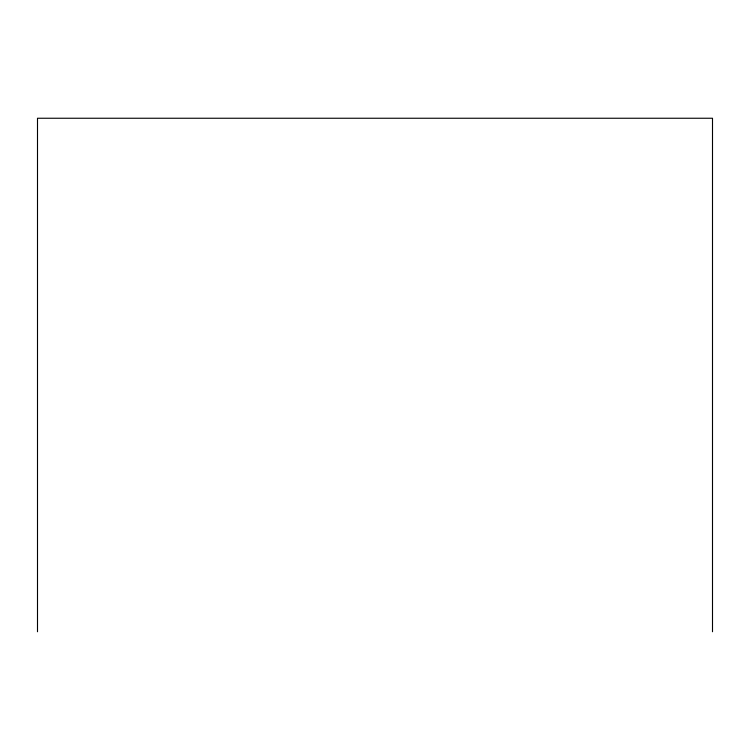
<?xml version="1.0" encoding="UTF-8"?>
<svg xmlns="http://www.w3.org/2000/svg" width="750" height="750" viewBox="0 0 750 750"><rect width="100%" height="100%" fill="white"/><g stroke="black" fill="none" stroke-linecap="round" stroke-linejoin="round"><path stroke-width="1.12" d="M712.5 631.753L712.5 118.247L37.5 118.247L37.5 631.753"/></g></svg>
